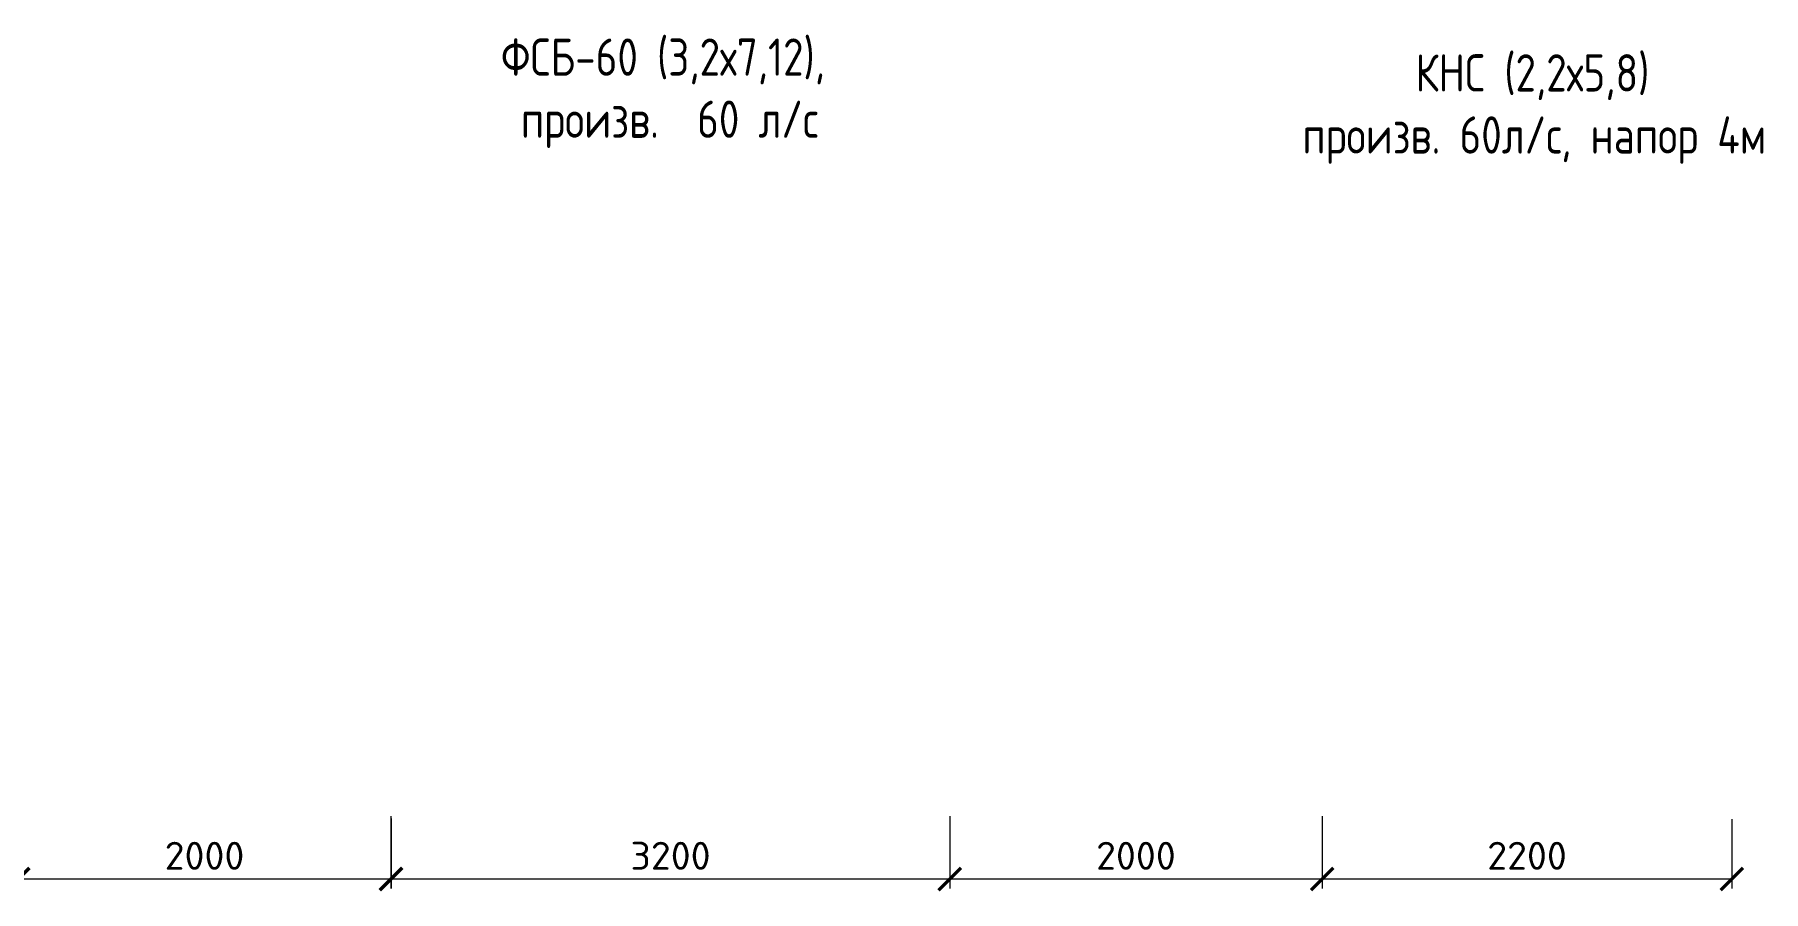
# Model space of a CAD drawing. Header units: millimetres. Extents: x 24859265 to 26550985, y 32092698 to 33532929.
# Drawn here: x 26297117 to 26306400, y 33043943 to 33048543 of the extents above; entities that cross this region are included whole.
import ezdxf

# ---------------------------------------------------------------- set-up
doc = ezdxf.new("R2010")
doc.units = ezdxf.units.MM
doc.styles.add('ARTEM Arial', font='simplex.shx')
doc.styles.add('ARTEM GOST', font='GOST_0.TTF')
doc.dimstyles.new('ARTEM', dxfattribs={"dimtxt": 70, "dimasz": 50, "dimexe": 35, "dimexo": 15, "dimgap": 10, "dimtad": 1, "dimdec": 0, "dimtxsty": 'ARTEM Arial', "dimcen": 2.5, "dimclrd": 7, "dimclre": 7, "dimclrt": 7, "dimadec": 0, "dimazin": 0, "dimtfac": 1, "dimtdec": 0, "dimtmove": 0, "dimatfit": 3, "dimfxl": 1, "dimlwd": 15, "dimlwe": 15, "dimarcsym": 0})

# ---------------------------------------------------------------- blocks, each defined once
blk = doc.blocks.new('_ArchTick')
at = {"color": 0, "linetype": 'ByBlock', "const_width": 0.15}
blk.add_lwpolyline([(-0.5, -0.5), (0.5, 0.5)], dxfattribs=at)
blk = doc.blocks.new('*D181')
at = {"color": 7, "lineweight": 15, "transparency": 16777216}
for p, q in [((26299031.9, 33044334), (26299031.9, 33043958.9)), ((26302032, 33044346.2), (26302032, 33043958.9)), ((26302032, 33044008.9), (26299031.9, 33044008.9))]:
    blk.add_line(p, q, dxfattribs=at)
at = {"color": 7, "lineweight": 15, "transparency": 16777216, "xscale": 120, "yscale": 120, "zscale": 120, "rotation": 180}
blk.add_blockref('_ArchTick', (26299031.9, 33044008.9), dxfattribs=at)
at = {"color": 7, "lineweight": 15, "transparency": 16777216, "xscale": 120, "yscale": 120, "zscale": 120}
blk.add_blockref('_ArchTick', (26302032, 33044008.9), dxfattribs=at)
at = {"color": 7, "lineweight": 20, "transparency": 16777216, "insert": (26300531.9, 33044133.9), "char_height": 150, "attachment_point": 5, "style": 'ARTEM Arial'}
blk.add_mtext('3200', dxfattribs=at)
blk = doc.blocks.new('*D182')
at = {"color": 7, "lineweight": 15, "transparency": 16777216}
for p, q in [((26302030.9, 33044331.2), (26302030.9, 33043958.9)), ((26304030.9, 33044346.2), (26304030.9, 33043958.9)), ((26304030.9, 33044008.9), (26302030.9, 33044008.9))]:
    blk.add_line(p, q, dxfattribs=at)
at = {"color": 7, "lineweight": 15, "transparency": 16777216, "xscale": 120, "yscale": 120, "zscale": 120, "rotation": 180}
blk.add_blockref('_ArchTick', (26302030.9, 33044008.9), dxfattribs=at)
at = {"color": 7, "lineweight": 15, "transparency": 16777216, "xscale": 120, "yscale": 120, "zscale": 120}
blk.add_blockref('_ArchTick', (26304030.9, 33044008.9), dxfattribs=at)
at = {"color": 7, "lineweight": 20, "transparency": 16777216, "insert": (26303030.9, 33044133.9), "char_height": 150, "attachment_point": 5, "style": 'ARTEM Arial'}
blk.add_mtext('2000', dxfattribs=at)
blk = doc.blocks.new('*D183')
at = {"color": 7, "lineweight": 15, "transparency": 16777216}
for p, q in [((26304030.9, 33044316.2), (26304030.9, 33043958.9)), ((26306230.9, 33044331.2), (26306230.9, 33043958.9)), ((26306230.9, 33044008.9), (26304030.9, 33044008.9))]:
    blk.add_line(p, q, dxfattribs=at)
at = {"color": 7, "lineweight": 15, "transparency": 16777216, "xscale": 120, "yscale": 120, "zscale": 120, "rotation": 180}
blk.add_blockref('_ArchTick', (26304030.9, 33044008.9), dxfattribs=at)
at = {"color": 7, "lineweight": 15, "transparency": 16777216, "xscale": 120, "yscale": 120, "zscale": 120}
blk.add_blockref('_ArchTick', (26306230.9, 33044008.9), dxfattribs=at)
at = {"color": 7, "lineweight": 20, "transparency": 16777216, "insert": (26305130.9, 33044133.9), "char_height": 150, "attachment_point": 5, "style": 'ARTEM Arial'}
blk.add_mtext('2200', dxfattribs=at)
blk = doc.blocks.new('*D186')
at = {"color": 7, "lineweight": 15, "transparency": 16777216}
for p, q in [((26297029.9, 33044331.2), (26297029.9, 33043958.9)), ((26299029.9, 33044346.2), (26299029.9, 33043958.9)), ((26299029.9, 33044008.9), (26297029.9, 33044008.9))]:
    blk.add_line(p, q, dxfattribs=at)
at = {"color": 7, "lineweight": 15, "transparency": 16777216, "xscale": 120, "yscale": 120, "zscale": 120, "rotation": 180}
blk.add_blockref('_ArchTick', (26297029.9, 33044008.9), dxfattribs=at)
at = {"color": 7, "lineweight": 15, "transparency": 16777216, "xscale": 120, "yscale": 120, "zscale": 120}
blk.add_blockref('_ArchTick', (26299029.9, 33044008.9), dxfattribs=at)
at = {"color": 7, "lineweight": 20, "transparency": 16777216, "insert": (26298029.9, 33044133.9), "char_height": 150, "attachment_point": 5, "style": 'ARTEM Arial'}
blk.add_mtext('2000', dxfattribs=at)

msp = doc.modelspace()

# ---------------------------------------------------------------- texts
at = {"lineweight": 20, "char_height": 200, "attachment_point": 1, "style": 'ARTEM GOST'}
for s, insert, width in [('\\pi264.77;ФСБ-60 (3,2х7,12), \\P\\pi372.06;произв.  60 л/с', (26299356.5242, 33048521.6519), 2330.966134), ('\\pi1060.6;КНС (2,2х5,8)\\P\\pi453.28;произв. 60л/с, напор 4м', (26303471.4215, 33048436.9806), 2991.63849)]:
    msp.add_mtext(s, dxfattribs=dict(at, insert=insert, width=width))

# ---------------------------------------------------------------- dimensions: what is measured, and where the dimension line sits
at = {"lineweight": 20}
for base, p1, p2, picture, middle in [((26297029.9399, 33044008.8816), (26299029.9399, 33044361.2014), (26297029.9399, 33044346.2014), '*D186', (26298029.9399, 33044133.8816)), ((26302030.9466, 33044008.8816), (26304030.9466, 33044361.2014), (26302030.9466, 33044346.2014), '*D182', (26303030.9466, 33044133.8816)), ((26304030.9466, 33044008.8816), (26306230.9466, 33044346.2014), (26304030.9466, 33044331.2014), '*D183', (26305130.9466, 33044133.8816))]:
    dim = msp.add_linear_dim(base=base, p1=p1, p2=p2, angle=180, dimstyle='ARTEM', override={"dimtxt": 150, "dimasz": 120, "dimexe": 50, "dimgap": 50, "dimblk1": 'ArchTick', "dimblk2": 'ArchTick', "dimsah": 1}, dxfattribs=at)
    dim.commit()
    dim.dimension.update_dxf_attribs({"geometry": picture, "text_midpoint": middle})
dim = msp.add_linear_dim(base=(26299031.9466, 33044008.8816), p1=(26302031.9533, 33044361.2014), p2=(26299031.9466, 33044349.0449), angle=180, text='3200', dimstyle='ARTEM', override={"dimtxt": 150, "dimasz": 120, "dimexe": 50, "dimgap": 50, "dimblk1": 'ArchTick', "dimblk2": 'ArchTick', "dimsah": 1}, dxfattribs=at)
dim.commit()
dim.dimension.update_dxf_attribs({"geometry": '*D181', "text_midpoint": (26300531.95, 33044133.8816)})

doc.saveas('drawing.dxf')
